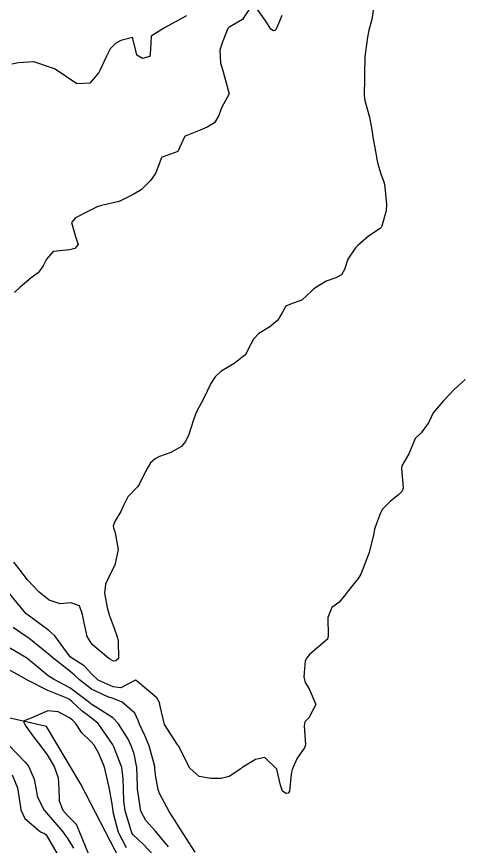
# Model space of a CAD drawing. Header units: metres. Extents: x 298520 to 308411, y 7433745 to 7450750.
# Drawn here: x 299713.3 to 299754.4, y 7449415.7 to 7449491.9 of the extents above; entities that cross this region are included whole.
import ezdxf

# ---------------------------------------------------------------- set-up
doc = ezdxf.new("R2010")
doc.units = ezdxf.units.M
doc.header["$LTSCALE"] = 10
for name, color, linetype in [('Curvas de Nivel 1m', 11, 'Continuous'), ('Curvas de Nivel 5m', 15, 'Continuous'), ('Hidrografia', 140, 'Continuous')]:
    doc.layers.add(name, color=color, linetype=linetype)

msp = doc.modelspace()

# ---------------------------------------------------------------- linework, layer by layer
at = {"layer": 'Curvas de Nivel 1m', "flags": 128}
for points, elevation in [([(299746.05, 7449492.679), (299745.91, 7449491.658), (299745.64, 7449490.682), (299745.5, 7449490.05), (299745.325, 7449488.685), (299745.279, 7449488.253), (299745.246, 7449486.686), (299745.245, 7449486.26), (299745.197, 7449484.686), (299745.264, 7449484.22), (299745.682, 7449482.681), (299745.898, 7449481.546), (299746.043, 7449480.677), (299746.142, 7449480.075), (299746.393, 7449478.675), (299746.458, 7449478.402), (299746.716, 7449477.572), (299747.028, 7449476.667), (299747.106, 7449476.259), (299747.251, 7449474.664), (299747.218, 7449474.125), (299746.833, 7449472.668), (299746.769, 7449472.561), (299746.66, 7449472.477), (299745.588, 7449471.747), (299744.636, 7449470.908), (299744.528, 7449470.807), (299744.415, 7449470.702), (299743.695, 7449469.637), (299743.391, 7449468.712), (299743.109, 7449468.214), (299742.605, 7449467.927), (299741.711, 7449467.62), (299740.595, 7449466.934), (299740.41, 7449466.743), (299739.469, 7449465.867), (299738.575, 7449465.569), (299738.018, 7449465.329), (299737.7, 7449464.779), (299737.286, 7449464.052), (299736.549, 7449463.442), (299735.53, 7449462.805), (299735.039, 7449462.308), (299734.52, 7449461.321), (299734.362, 7449460.974), (299734.232, 7449460.823), (299733.268, 7449460.07), (299732.5, 7449459.586), (299732.033, 7449459.312), (299731.528, 7449458.85), (299731.128, 7449458.213), (299730.473, 7449456.86), (299729.756, 7449455.567), (299729.513, 7449454.874), (299729.1, 7449453.551), (299728.776, 7449452.885), (299728.418, 7449452.433), (299727.433, 7449451.879), (299726.409, 7449451.528), (299726.006, 7449451.315), (299725.584, 7449450.918), (299725.13, 7449450.185), (299724.533, 7449448.938), (299724.371, 7449448.733), (299723.494, 7449447.816), (299723.065, 7449446.953), (299722.848, 7449446.452), (299722.332, 7449445.598), (299722.15, 7449445.137), (299722.169, 7449444.962), (299722.318, 7449444.492), (299722.615, 7449442.957), (299722.289, 7449441.528), (299721.999, 7449440.963), (299721.449, 7449439.784), (299721.359, 7449438.969), (299721.578, 7449437.628), (299721.776, 7449436.965), (299722.221, 7449435.729), (299722.501, 7449434.957), (299722.607, 7449434.556), (299722.635, 7449432.955), (299722.39, 7449432.749), (299722.18, 7449432.706), (299721.746, 7449432.964), (299720.202, 7449434.226), (299719.742, 7449434.987), (299719.466, 7449436.232), (299719.325, 7449436.994), (299719.05, 7449437.807), (299718.243, 7449438.056), (299717.277, 7449437.986), (299716.246, 7449438.312), (299715.338, 7449439.039), (299714.27, 7449440.168), (299713.585, 7449441.06), (299713.024, 7449441.803)], 703), ([(299734.764, 7449492.812), (299734.037, 7449491.671), (299732.875, 7449490.991), (299732.774, 7449490.942), (299732.675, 7449490.842), (299732.168, 7449489.539), (299731.934, 7449488.849), (299732.001, 7449487.683), (299732.236, 7449486.846), (299732.803, 7449484.84), (299732.097, 7449483.539), (299731.85, 7449482.849), (299731.464, 7449482.162), (299730.767, 7449481.776), (299730.128, 7449481.504), (299728.754, 7449480.961), (299728.711, 7449480.933), (299728.692, 7449480.891), (299728.091, 7449479.545), (299726.734, 7449479.064), (299726.627, 7449479.018), (299726.559, 7449478.912), (299726.07, 7449477.566), (299725.6, 7449476.921), (299725.169, 7449476.462), (299724.699, 7449476.015), (299724.027, 7449475.606), (299722.683, 7449474.96), (299721.075, 7449474.58), (299720.678, 7449474.441), (299719.696, 7449473.967), (299718.668, 7449473.459), (299718.313, 7449473.005), (299718.645, 7449471.812), (299718.92, 7449470.997), (299718.629, 7449470.641), (299718.131, 7449470.511), (299716.626, 7449470.357), (299716.009, 7449469.646), (299715.714, 7449469.039), (299715.248, 7449468.402), (299714.602, 7449467.926), (299713.584, 7449467.065), (299713.075, 7449466.584)], 704), ([(299737.645, 7449492.029), (299737.121, 7449490.788), (299737.011, 7449490.65), (299736.871, 7449490.621), (299736.636, 7449490.792), (299736.17, 7449491.511), (299735.259, 7449492.806)], 704), ([(299754.493, 7449458.58), (299753.445, 7449457.629), (299752.473, 7449456.6), (299751.544, 7449455.527), (299751.115, 7449454.62), (299750.433, 7449453.676), (299749.906, 7449453.157), (299749.67, 7449452.638), (299749.302, 7449451.748), (299748.675, 7449450.647), (299748.634, 7449450.405), (299748.779, 7449448.646), (299748.686, 7449448.331), (299748.366, 7449447.987), (299747.61, 7449447.407), (299746.894, 7449446.665), (299746.691, 7449446.324), (299746.333, 7449445.354), (299746.166, 7449444.832), (299746.126, 7449444.673), (299746.093, 7449444.446), (299745.654, 7449442.68), (299745.265, 7449441.658), (299744.902, 7449440.691), (299744.667, 7449440.304), (299744.27, 7449439.817), (299743.772, 7449439.193), (299743.384, 7449438.709), (299742.863, 7449438.097), (299742.242, 7449437.637), (299741.865, 7449436.726), (299741.9, 7449435.033), (299741.829, 7449434.726), (299740.189, 7449433.314), (299739.924, 7449433.014), (299739.799, 7449432.754), (299739.668, 7449431.255), (299739.781, 7449430.754), (299740.154, 7449430.179), (299740.76, 7449428.741), (299740.12, 7449427.499), (299739.75, 7449427.12), (299739.696, 7449426.754), (299739.814, 7449425.035), (299739.717, 7449424.754), (299739.04, 7449423.799), (299738.596, 7449422.765), (299738.502, 7449422.322), (299738.348, 7449420.767), (299738.235, 7449420.573), (299738.04, 7449420.561), (299737.706, 7449420.773), (299737.519, 7449421.304), (299737.172, 7449422.779), (299736.079, 7449423.849), (299735.211, 7449423.667), (299734.065, 7449422.978), (299733.975, 7449422.91), (299733.874, 7449422.822), (299732.791, 7449422.097), (299732.054, 7449421.922), (299731.13, 7449421.93), (299730.055, 7449422.124), (299729.182, 7449422.879), (299728.245, 7449424.734), (299728.17, 7449424.889), (299728.094, 7449424.997), (299726.872, 7449426.902), (299726.465, 7449428.571), (299726.401, 7449428.907), (299726.14, 7449429.35), (299724.242, 7449430.939), (299724.186, 7449430.963), (299724.163, 7449430.964), (299724.148, 7449430.955), (299724.125, 7449430.94), (299722.834, 7449430.271), (299722.154, 7449430.35), (299720.758, 7449430.974), (299720.168, 7449431.502), (299719.464, 7449432.279), (299718.316, 7449433.008), (299718.184, 7449433.108), (299716.785, 7449435.024), (299716.218, 7449435.538), (299714.448, 7449436.831), (299714.232, 7449436.986), (299714.197, 7449437.015), (299714.159, 7449437.051), (299713.287, 7449438.108), (299712.484, 7449439.077)], 702), ([(299729.683, 7449415.166), (299728.58, 7449416.884), (299728.002, 7449417.786), (299727.295, 7449418.897), (299726.404, 7449420.539), (299726.265, 7449420.908), (299726.054, 7449422.052), (299725.985, 7449422.834), (299725.978, 7449422.911), (299725.955, 7449423.021), (299725.439, 7449424.92), (299725.059, 7449425.882), (299724.575, 7449426.933), (299724.447, 7449427.265), (299724.123, 7449427.93), (299722.98, 7449428.952), (299722.138, 7449429.286), (299721.666, 7449429.439), (299720.15, 7449430.146), (299719.051, 7449430.997), (299718.601, 7449431.437), (299718.171, 7449431.783), (299716.583, 7449433.026), (299716.188, 7449433.365), (299714.546, 7449434.709), (299714.212, 7449434.958), (299714.065, 7449435.052), (299712.943, 7449435.792)], 701), ([(299725.804, 7449414.913), (299724.935, 7449415.878), (299723.991, 7449416.761), (299723.864, 7449416.941), (299723.781, 7449417.156), (299723.25, 7449418.948), (299723.113, 7449419.862), (299723.087, 7449420.95), (299723.069, 7449421.933), (299722.924, 7449422.951), (299722.21, 7449424.84), (299722.154, 7449424.959), (299722.094, 7449425.074), (299720.753, 7449426.974), (299720.118, 7449427.51), (299719.266, 7449428.134), (299718.358, 7449429.007), (299718.136, 7449429.186), (299717.812, 7449429.339), (299716.148, 7449430.028), (299714.218, 7449431.004), (299714.162, 7449431.032), (299714.108, 7449431.061), (299712.173, 7449432.12)], 699), ([(299723.355, 7449415.57), (299722.628, 7449416.954), (299722.139, 7449418.831), (299722.127, 7449418.959), (299722.025, 7449419.78), (299721.815, 7449420.962), (299721.748, 7449421.261), (299721.334, 7449422.967), (299720.821, 7449424.233), (299720.382, 7449424.977), (299720.096, 7449425.316), (299719.249, 7449426.137), (299718.695, 7449427.001), (299718.411, 7449427.301), (299718.118, 7449427.507), (299717.087, 7449428.057), (299716.124, 7449428.143), (299714.507, 7449427.444), (299714.115, 7449427.287), (299713.937, 7449427.24), (299713.919, 7449427.062), (299714.11, 7449426.752), (299714.813, 7449425.762), (299715.361, 7449425.041), (299716.079, 7449424.1), (299716.73, 7449423.023), (299717.086, 7449421.986), (299717.153, 7449421.019), (299717.171, 7449419.879), (299717.522, 7449419.015), (299718.015, 7449418.463), (299718.741, 7449417.739), (299719.055, 7449416.994), (299719.311, 7449416.315), (299719.87, 7449414.982)], 698), ([(299712.448, 7449425.076), (299714.068, 7449423.426), (299714.359, 7449423.056), (299714.883, 7449421.88), (299715.027, 7449421.045), (299715.192, 7449420.2), (299715.816, 7449419.033), (299716.019, 7449418.778), (299717.518, 7449417.015), (299717.987, 7449416.378), (299718.492, 7449415.516)], 699)]:
    msp.add_lwpolyline(points, dxfattribs=dict(at, elevation=elevation))
at = {"layer": 'Curvas de Nivel 5m', "flags": 128}
for points, elevation in [([(299728.89, 7449491.999), (299728.159, 7449491.615), (299726.873, 7449490.91), (299725.647, 7449490.14), (299725.573, 7449488.923), (299725.496, 7449488.274), (299724.844, 7449488.088), (299724.31, 7449488.4), (299724.185, 7449488.94), (299723.924, 7449490.005), (299722.861, 7449489.75), (299722.353, 7449489.47), (299721.851, 7449488.97), (299721.521, 7449488.299), (299720.917, 7449486.979), (299720.887, 7449486.925), (299720.83, 7449486.801), (299719.985, 7449485.819), (299718.814, 7449485.754), (299716.901, 7449487.029), (299716.864, 7449487.06), (299716.833, 7449487.078), (299716.743, 7449487.122), (299714.84, 7449487.777), (299713.457, 7449487.689), (299712.838, 7449487.565)], 705), ([(299727.239, 7449415.639), (299726.173, 7449416.908), (299725.995, 7449417.111), (299725.149, 7449418.067), (299724.671, 7449418.93), (299724.427, 7449420.544), (299724.388, 7449420.935), (299724.37, 7449421.259), (299724.329, 7449422.936), (299724.082, 7449424.188), (299723.803, 7449424.943), (299723.506, 7449425.539), (299722.644, 7449426.955), (299722.118, 7449427.497), (299720.675, 7449428.427), (299720.131, 7449428.773), (299720.013, 7449428.863), (299719.869, 7449428.984), (299718.152, 7449430.255), (299716.728, 7449431.024), (299716.166, 7449431.365), (299715.257, 7449432.127), (299714.182, 7449433.009), (299714.107, 7449433.061), (299712.2, 7449434.186)], 700), ([(299712.874, 7449422.253), (299713.345, 7449421.067), (299713.595, 7449419.496), (299713.654, 7449419.064), (299714.011, 7449418.239), (299715.457, 7449417.038), (299715.838, 7449416.879), (299715.99, 7449416.757), (299717.01, 7449415.02)], 700)]:
    msp.add_lwpolyline(points, dxfattribs=dict(at, elevation=elevation))
at = {"layer": 'Hidrografia', "elevation": 696.093}
msp.add_lwpolyline([(299723.218, 7449413.583), (299719.183, 7449421.413), (299716.017, 7449426.711), (299711.407, 7449427.743), (299706.596, 7449433.041), (299700.994, 7449442.023), (299696.512, 7449446.582), (299694.162, 7449453.469), (299693.463, 7449461.847), (299692.022, 7449469.312), (299690.788, 7449477.074), (299687.743, 7449487.126), (299684.618, 7449494.56)], dxfattribs=at)

doc.saveas('drawing.dxf')
